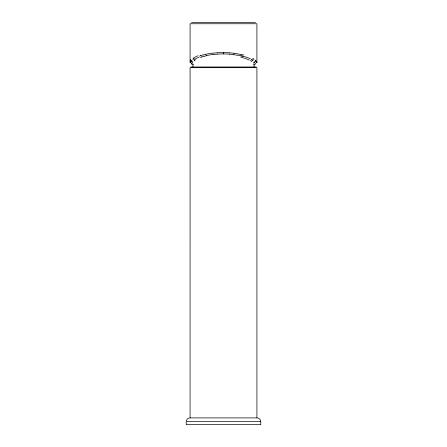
<?xml version="1.0" encoding="UTF-8"?>
<svg xmlns="http://www.w3.org/2000/svg" width="447" height="447" viewBox="0 0 447 447"><rect width="100%" height="100%" fill="white"/><g stroke="black" fill="none" stroke-linecap="round" stroke-linejoin="round"><path stroke-width="0.67" d="M223.5 53.942L223.5 52.623M256.919 417.906L256.919 67.687L190.087 67.687L190.081 417.906M256.712 61.965L256.908 62.602L256.919 23.752L190.087 23.752L190.081 62.574L190.645 62.82M191.484 63.932L193.305 64.307M192.875 66.983L193.02 63.982M191.489 63.871L191.858 63.038M190.104 62.396L190.472 61.675M186.287 420.884L187.293 418.973L189.198 417.967M256.908 62.602L256.354 62.815M191.892 62.982L192.931 61.747M190.511 61.619L191.187 60.803M191.193 60.798L191.595 60.406M194.099 60.753L194.747 60.289M192.813 59.417L193.49 58.959M194.763 60.278L195.484 59.82M193.506 58.948L194.255 58.49M200.669 57.406L201.401 57.149M199.669 56.087L200.435 55.83M204.095 56.328L206.682 55.685M203.245 55.009L205.944 54.366M253.695 64.307L255.41 64.111L255.343 63.379M191.489 22.35L255.511 22.35M190.791 66.983L256.209 66.983M189.869 417.906L257.131 417.906M241.05 54.366L243.749 55.003M240.313 55.685L242.9 56.322M257.802 417.967L259.707 418.973L260.713 420.884M252.739 58.49L253.494 58.943M251.516 59.814L252.231 60.278M253.51 58.959L254.187 59.417M252.253 60.289L252.896 60.753M255.405 60.406L255.807 60.798M254.069 61.747L255.108 62.982M255.813 60.803L256.489 61.619M253.98 63.982L254.125 66.983M253.678 63.016A29.139 2.162 27.1 0 1 253.415 62.932M253.918 62.144A28.882 2.732 37.6 0 1 254.304 62.614M250.337 60.58A34.648 7.683 12.6 0 1 251.823 61.524M240.698 57.076A33.626 9.476 4.3 0 1 249.258 60.088M233.591 54.679A31.223 10.382 0.3 0 1 240.061 55.774M229.423 54.182A30.446 10.387 0.1 0 1 233.619 54.584M229.361 54.148A30.105 10.359 0 0 0 226.16 53.992L226.014 53.975A30.005 10.359 0 0 0 220.986 53.97L220.84 53.981A30.083 10.382 0 0 0 217.628 54.121M213.297 54.506A30.435 10.465 0 0 1 217.527 54.098M206.548 55.584A31.229 10.633 -0.1 0 1 213.141 54.433M201.184 57.082A32.754 10.661 -0.7 0 1 203.877 56.244M194.333 59.674A34.168 10.689 -1.4 0 1 199.15 57.06M191.506 61.887A34.637 8.761 -7.9 0 1 192.115 60.898M191.903 63.876A29.373 2.19 -28.6 0 1 191.975 63.781M217.371 52.807A31.631 10.51 0 0 1 220.717 52.645L220.874 52.662A31.53 10.482 0 0 1 226.126 52.657L226.277 52.662A31.631 10.51 0 0 1 229.635 52.802M212.845 53.187A31.933 10.572 0 0 1 217.27 52.78M205.804 54.26A32.687 10.711 -0.1 0 1 212.688 53.115M200.206 55.758A34.14 10.689 -0.6 0 1 203.016 54.925M193.054 58.345A35.486 10.678 -1.4 0 1 198.082 55.73M190.109 60.546A35.922 8.705 -7.6 0 1 190.757 59.568M191.858 61.775A29.753 2.162 -29.1 0 1 192.065 61.602M255.164 61.714A29.709 2.146 25.9 0 1 254.896 61.636M255.433 60.921A29.122 2.699 35.6 0 1 255.818 61.368M251.46 59.239A35.922 7.621 12.1 0 1 253.013 60.177M241.453 55.763A34.972 9.471 4.1 0 1 250.376 58.764M234.032 53.366A32.681 10.46 0.3 0 1 240.788 54.456M229.68 52.869A31.933 10.482 0.1 0 1 234.066 53.266M260.774 421.543L260.774 424.65L186.226 424.65L186.226 421.543L260.774 421.543"/></g></svg>
